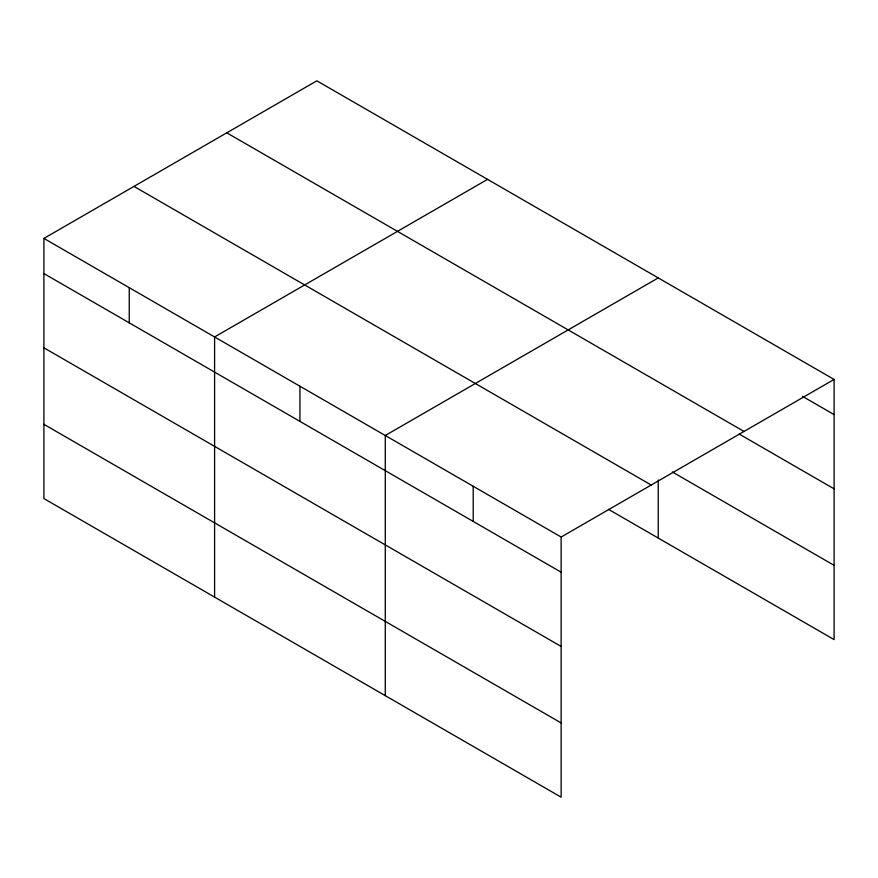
<?xml version="1.0" encoding="UTF-8"?>
<svg xmlns="http://www.w3.org/2000/svg" width="878" height="878" viewBox="0 0 878 878"><rect width="100%" height="100%" fill="white"/><g stroke="black" fill="none" stroke-linecap="round" stroke-linejoin="round"><path stroke-width="1.32" d="M561.141 646.438L561.141 537.029L43.9 238.41L43.9 498.561L561.141 797.18L561.141 646.438L43.9 347.809M608.454 509.317L834.1 639.59L834.1 379.439L316.859 80.82L43.9 238.41M487.553 179.364L214.594 336.954L214.594 597.106M658.237 277.909L385.277 435.499L385.277 695.65M561.141 537.029L834.1 379.439M802.448 396.318L834.1 414.603M226.787 132.819L744.028 431.449M739.133 434.017L834.1 488.848M672.307 471.936L834.1 565.344M133.972 186.399L651.213 485.029M43.9 273.563L561.141 572.193M43.9 424.315L561.141 722.934M658.237 480.014L658.237 538.06M473.209 486.269L473.209 521.422M299.936 386.232L299.936 421.385M129.242 287.677L129.242 322.841"/></g></svg>
